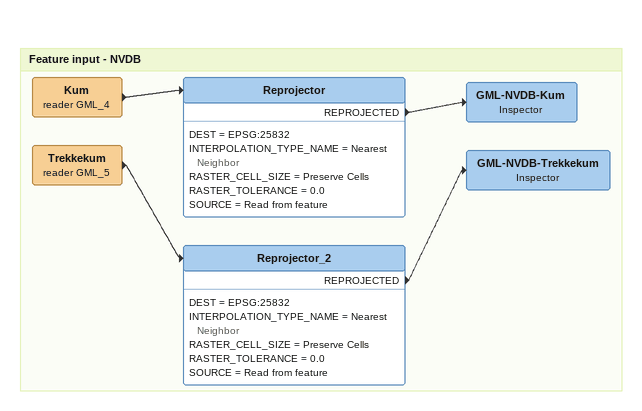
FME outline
Bookmark: Feature input - NVDB
Kum (reader GML_4)
    -> Reprojector
Reprojector
    DEST = EPSG:25832
    INTERPOLATION_TYPE_NAME = Nearest Neighbor
    RASTER_CELL_SIZE = Preserve Cells
    RASTER_TOLERANCE = 0.0
    SOURCE = Read from feature
    REPROJECTED -> GML-NVDB-Kum
GML-NVDB-Kum: Inspector
Trekkekum (reader GML_5)
    -> Reprojector_2
Reprojector_2
    DEST = EPSG:25832
    INTERPOLATION_TYPE_NAME = Nearest Neighbor
    RASTER_CELL_SIZE = Preserve Cells
    RASTER_TOLERANCE = 0.0
    SOURCE = Read from feature
    REPROJECTED -> GML-NVDB-Trekkekum
GML-NVDB-Trekkekum: Inspector
